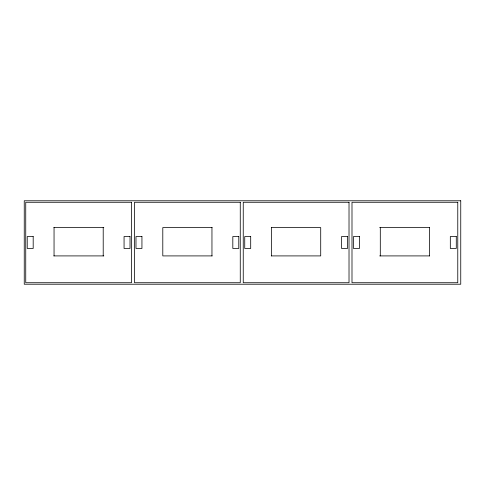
<?xml version="1.0" encoding="UTF-8"?>
<svg xmlns="http://www.w3.org/2000/svg" width="485" height="485" viewBox="0 0 485 485"><rect width="100%" height="100%" fill="white"/><g stroke="black" fill="none" stroke-linecap="round" stroke-linejoin="round"><path stroke-width="0.73" d="M53.805 227.604L103.82 227.604M212.187 227.604L162.796 227.604L162.796 255.91L212.187 255.91M271.297 227.604L320.712 227.604L320.712 255.91L271.297 255.91M379.664 227.604L429.68 227.604M53.805 255.91L103.82 255.91M379.664 255.91L429.68 255.91M429.467 227.604L429.467 255.91M380.301 227.604L380.301 255.91M271.551 227.604L271.551 255.91M211.957 227.604L211.957 255.91M103.208 227.604L103.208 255.91M54.047 227.604L54.047 255.91M460.75 200.784L24.25 200.784L24.25 284.216L460.75 284.216L460.75 200.784M131.514 202.275L25.741 202.275L25.741 282.725L131.514 282.725L131.514 202.275M240.263 202.275L134.49 202.275L134.49 282.725L240.263 282.725L240.263 202.275M349.018 202.275L243.246 202.275L243.246 282.725L349.018 282.725L349.018 202.275M457.773 202.275L351.995 202.275L351.995 282.725L457.773 282.725L457.773 202.275M33.186 236.541L27.227 236.541L27.227 248.459L33.186 248.459L33.186 236.541M130.022 236.541L124.063 236.541L124.063 248.459L130.022 248.459L130.022 236.541M141.941 236.541L135.982 236.541L135.982 248.459L141.941 248.459L141.941 236.541M238.778 236.541L232.818 236.541L232.818 248.459L238.778 248.459L238.778 236.541M250.696 236.541L244.737 236.541L244.737 248.459L250.696 248.459L250.696 236.541M347.527 236.541L341.567 236.541L341.567 248.459L347.527 248.459L347.527 236.541M359.446 236.541L353.486 236.541L353.486 248.459L359.446 248.459L359.446 236.541M456.282 236.541L450.322 236.541L450.322 248.459L456.282 248.459L456.282 236.541"/></g></svg>
